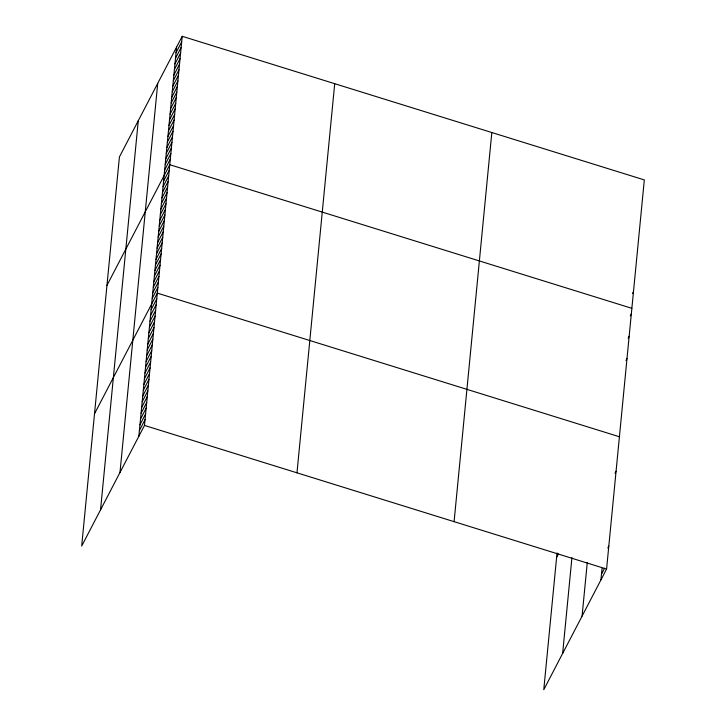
<?xml version="1.0" encoding="UTF-8"?>
<svg xmlns="http://www.w3.org/2000/svg" width="726" height="726" viewBox="0 0 726 726"><rect width="100%" height="100%" fill="white"/><g stroke="black" fill="none" stroke-linecap="round" stroke-linejoin="round"><path stroke-width="1.09" d="M100.542 509.843L138.276 120.716M119.981 472.517L157.714 83.381M138.838 436.281L176.572 47.154M182.226 36.3L119.418 156.943L81.684 546.079L144.483 425.427L182.226 36.3L644.316 179.921L606.582 569.057L543.774 689.7L557.042 552.931M296.979 472.826L334.713 83.699M454.095 521.658L491.829 132.531M562.641 653.473L571.934 557.595M582.07 616.138L587.28 562.45M600.928 579.911L602.045 568.404M176.028 52.735L181.681 41.881M175.492 58.316L181.137 47.462M174.948 63.906L180.602 53.052M174.403 69.487L180.057 58.634M173.868 75.068L179.513 64.215M173.323 80.65L178.977 69.796M172.779 86.24L178.433 75.386M172.244 91.821L177.888 80.967M171.699 97.402L177.353 86.548M171.154 102.983L176.808 92.129M170.619 108.564L176.264 97.711M170.075 114.154L175.728 103.301M169.53 119.736L175.184 108.882M168.995 125.317L174.639 114.463M168.45 130.898L174.104 120.044M167.906 136.488L173.559 125.634M167.37 142.069L173.015 131.215M166.826 147.65L172.479 136.797M166.281 153.231L171.935 142.378M165.746 158.822L171.39 147.959M165.201 164.403L170.855 153.549M164.657 169.984L170.311 159.13M106.967 285.363L169.766 164.711L631.865 308.332M163.577 181.146L169.231 170.292M163.032 186.736L168.686 175.883M162.497 192.317L168.142 181.464M161.952 197.899L167.606 187.045M161.408 203.48L167.062 192.626M160.873 209.07L166.517 198.216M160.328 214.651L165.982 203.797M159.784 220.232L165.437 209.378M159.248 225.813L164.893 214.96M158.704 231.394L164.357 220.541M158.168 236.985L163.813 226.131M157.624 242.566L163.268 231.712M157.079 248.147L162.733 237.293M156.544 253.728L162.188 242.874M155.999 259.318L161.644 248.464M155.455 264.899L161.108 254.046M154.919 270.48L160.564 259.627M154.375 276.061L160.029 265.208M153.83 281.643L159.484 270.789M153.295 287.233L158.94 276.379M152.75 292.814L158.404 281.96M152.206 298.395L157.86 287.541M94.516 413.775L157.315 293.123L619.414 436.753M151.108 309.73L156.762 298.876M150.554 315.483L156.199 304.63M149.992 321.237L155.645 310.383M149.438 326.99L155.083 316.137M148.875 332.744L154.529 321.89M148.322 338.498L153.966 327.644M147.759 344.242L153.413 333.388M147.206 349.996L152.85 339.142M146.643 355.749L152.297 344.895M146.089 361.503L151.743 350.649M145.527 367.256L151.18 356.402M144.973 373.01L150.627 362.156M144.42 378.763L150.064 367.91M143.857 384.508L149.511 373.654M143.303 390.261L148.948 379.408M142.741 396.015L148.394 385.161M142.187 401.768L147.832 390.915M141.624 407.522L147.278 396.668M141.071 413.275L146.716 402.422M140.508 419.029L146.162 408.175M139.955 424.783L145.599 413.929M139.392 430.527L145.046 419.673M632.464 293.558L633.489 291.589M630.295 315.892L631.321 313.922M628.126 338.225L629.161 336.256M625.966 360.559L626.992 358.58M556.606 557.396L558.403 553.947M615.04 473.234L616.065 471.265M607.789 548.021L608.815 546.043M601.491 574.157L604.577 568.231M144.483 425.427L606.582 569.057"/></g></svg>
